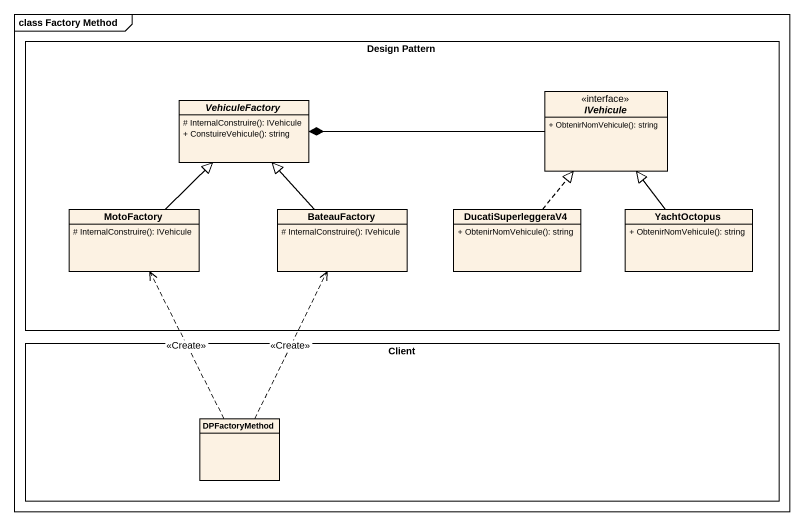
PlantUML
@startuml
mainframe class Factory Method
hide circle
hide empty members
skinparam classAttributeIconSize 0
rectangle "Design Pattern" as Design_Pattern {
  abstract class VehiculeFactory {
    # InternalConstruire(): IVehicule
    + ConstuireVehicule(): string
  }
  interface IVehicule {
    + ObtenirNomVehicule(): string
  }
  class MotoFactory {
    # InternalConstruire(): IVehicule
  }
  class BateauFactory {
    # InternalConstruire(): IVehicule
  }
  class DucatiSuperleggeraV4 {
    + ObtenirNomVehicule(): string
  }
  class YachtOctopus {
    + ObtenirNomVehicule(): string
  }
}
rectangle Client {
  class DPFactoryMethod
}
IVehicule -left-* VehiculeFactory
MotoFactory -up-|> VehiculeFactory
BateauFactory -up-|> VehiculeFactory
DucatiSuperleggeraV4 .up.|> IVehicule
YachtOctopus -up-|> IVehicule
DPFactoryMethod .up.> MotoFactory : <<Create>>
DPFactoryMethod .up.> BateauFactory : <<Create>>
@enduml
